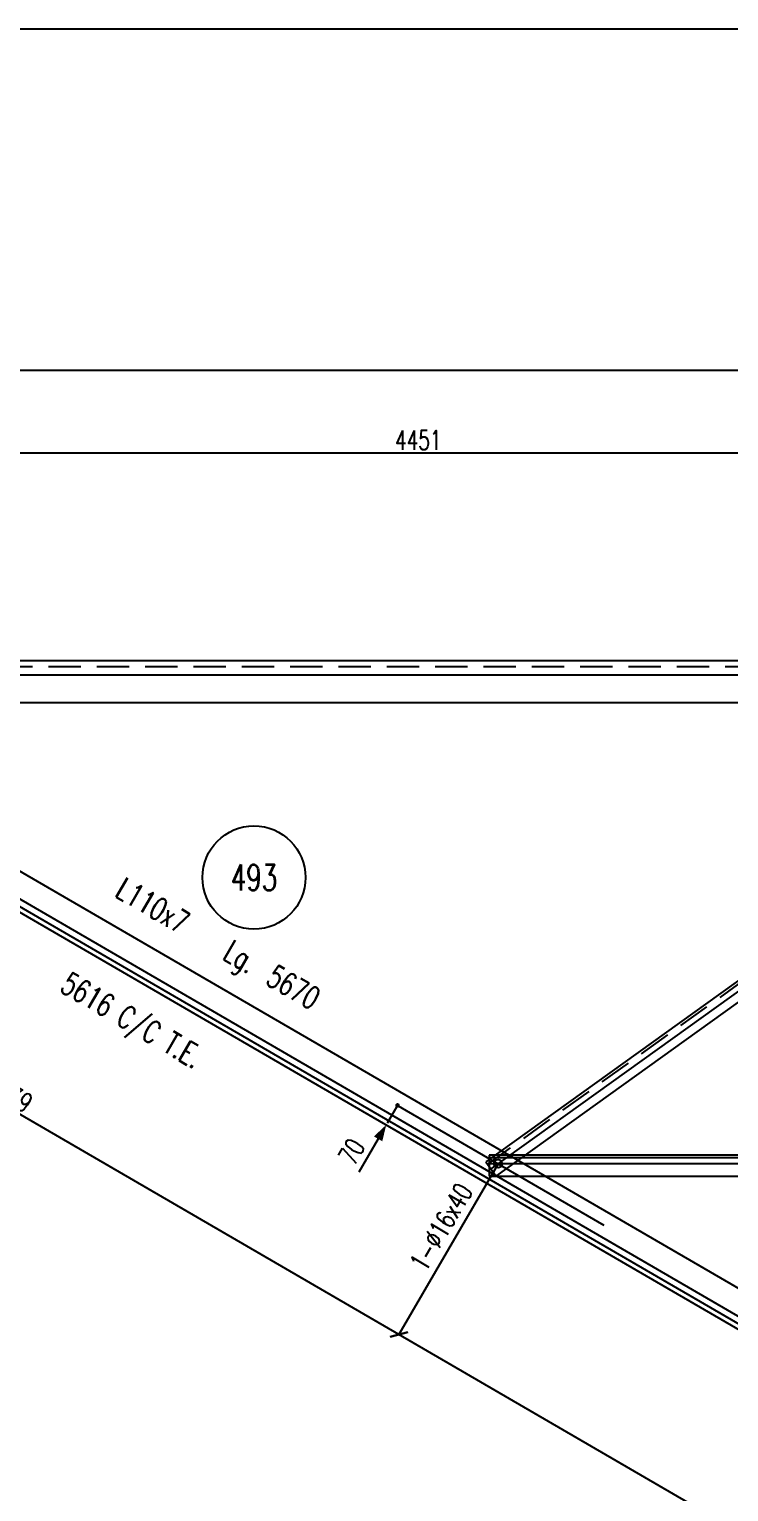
# Model space of a CAD drawing. Extents: x 142141 to 158361, y -163675 to -152195.
# Drawn here: x 149891 to 152061, y -156733 to -152195 of the extents above; entities that cross this region are included whole.
import ezdxf
from ezdxf.enums import TextEntityAlignment as Align

# ---------------------------------------------------------------- set-up
doc = ezdxf.new("R2010")
doc.units = 0
doc.header["$LTSCALE"] = 200
doc.header["$MEASUREMENT"] = 0
doc.linetypes.add('DASHED', pattern=[0.75, 0.5, -0.25])
doc.layers.get('0').update_dxf_attribs({"linetype": 'CONTINUOUS'})
doc.layers.get('DEFPOINTS').update_dxf_attribs({"linetype": 'CONTINUOUS'})
for name, color, linetype in [('ASSI', 3, 'CONTINUOUS'), ('BOLLINI_1', 7, 'CONTINUOUS'), ('FORI', 2, 'CONTINUOUS'), ('LINEA_ANG', 2, 'CONTINUOUS'), ('LS', 7, 'CONTINUOUS'), ('QT_MAL', 7, 'CONTINUOUS'), ('QT_MPR', 7, 'CONTINUOUS'), ('TRAT-Y', 7, 'DASHED')]:
    doc.layers.add(name, color=color, linetype=linetype)
doc.styles.add('QUOTE', font='ROMANS8.SHX', dxfattribs={"width": 0.7})
doc.styles.add('RQL', font='ROMANS8.SHX', dxfattribs={"width": 0.7})
doc.styles.add('RS', font='ROMANS8.shx', dxfattribs={"width": 0.7})
doc.styles.get("Standard").update_dxf_attribs({"font": 'ROMANS8.SHX', "width": 0.7})
doc.dimstyles.new('FRECCE1', dxfattribs={"dimtxt": 60, "dimasz": 6.6667, "dimexe": 0, "dimexo": 0, "dimgap": 1, "dimtad": 1, "dimzin": 0, "dimdsep": 46, "dimtxsty": 'RS', "dimblk1": 'QUOTP', "dimblk2": 'QUOTF', "dimsah": 1, "dimcen": 0, "dimclrd": 2, "dimclre": 2, "dimclrt": 7, "dimadec": 0, "dimazin": 0, "dimtfac": 1, "dimtix": 1, "dimtmove": 2, "dimatfit": 3, "dimldrblk": 'QUOTP', "dimfxl": 1, "dimtolj": 1, "dimtzin": 0, "dimarcsym": 0})
doc.dimstyles.new('TRATTO', dxfattribs={"dimscale": 0, "dimtxt": 60, "dimasz": 40, "dimexe": 0, "dimexo": 0, "dimgap": 10, "dimtad": 1, "dimrnd": 0.5, "dimdsep": 46, "dimtxsty": 'RS', "dimblk1": 'OBLIQUE', "dimblk2": 'OBLIQUE', "dimsah": 1, "dimcen": 0.09, "dimclrd": 2, "dimclre": 2, "dimclrt": 7, "dimadec": 0, "dimazin": 0, "dimtfac": 1, "dimtix": 1, "dimtmove": 2, "dimatfit": 3, "dimfxl": 1, "dimtolj": 1, "dimtzin": 0, "dimarcsym": 0})

# ---------------------------------------------------------------- blocks, each defined once
blk = doc.blocks.new('_OBLIQUE')
at = {"color": 0, "linetype": 'ByBlock'}
blk.add_line((-0.5, -0.5), (0.5, 0.5), dxfattribs=at)
blk = doc.blocks.new('*D32')
at = {"layer": 'DEFPOINTS', "color": 0, "transparency": 16777216}
for p in [(153323.6, -153253), (144009.1, -154199.5), (153323.6, -154199.5)]:
    blk.add_point(p, dxfattribs=at)
at = {"layer": 'LS', "color": 2, "lineweight": -2, "transparency": 16777216}
for p, q in [((144009.1, -154199.5), (144009.1, -153253)), ((144009.1, -153253), (153323.6, -153253)), ((153323.6, -154199.5), (153323.6, -153253))]:
    blk.add_line(p, q, dxfattribs=at)
at = {"layer": 'LS', "color": 2, "lineweight": -2, "transparency": 16777216, "xscale": 40, "yscale": 40, "zscale": 40, "rotation": 180}
blk.add_blockref('_OBLIQUE', (144009.1, -153253), dxfattribs=at)
at = {"layer": 'LS', "color": 2, "lineweight": -2, "transparency": 16777216, "xscale": 40, "yscale": 40, "zscale": 40}
blk.add_blockref('_OBLIQUE', (153323.6, -153253), dxfattribs=at)
at = {"layer": 'LS', "color": 7, "transparency": 16777216, "insert": (148666.4, -153213), "char_height": 60, "attachment_point": 5, "style": 'RS'}
blk.add_mtext('\\A1;9315', dxfattribs=at)
blk = doc.blocks.new('ASSE98')
blk.add_line((0, 0), (1, 0))
at = {"color": 7, "style": 'QUOTE', "width": 0.5, "flags": 1}
for tag, p in [('TI', (1.38308, 6.82731)), ('DI_S', (1.38308, 6.42178)), ('D_S', (1.38308, 6.02092)), ('E_S', (1.38308, 5.68065)), ('NFORI', (1.36454, 5.29792)), ('ALAR', (1.36349, 4.93246)), ('FAM', (1.3775, 4.54645)), ('ALA', (1.38308, 4.19257)), ('DISP2', (1.38308, 3.84971)), ('DISP1', (1.38308, 3.50686)), ('PINZAF', (1.38308, 3.164)), ('PINZAI', (1.38308, 2.82114)), ('TRP', (1.38308, 2.47829)), ('NP', (1.38308, 2.13543)), ('SV', (1.38308, 1.79257)), ('PESO', (1.38308, 1.44971)), ('QUA', (1.38308, 1.10686)), ('LUN', (1.38308, 0.764)), ('PROF', (1.38308, 0.42114)), ('POS', (1.38308, 0.07829))]:
    blk.add_attdef(tag, p, '', height=0.2, dxfattribs=at)
at = {"color": 7, "flags": 1}
for tag, p in [('LAV1', (3.07431, 6.82847)), ('LAV2', (3.07431, 6.49513)), ('LAV3', (3.07431, 6.1618)), ('LAV4', (3.07431, 5.82847)), ('LAV5', (3.07431, 5.49513)), ('LAV6', (3.07431, 5.1618)), ('LAV7', (3.07431, 4.82847)), ('LAV8', (3.07431, 4.49513)), ('LAV9', (3.07431, 4.1618)), ('LAV10', (3.07431, 3.82847))]:
    blk.add_attdef(tag, p, '', height=0.2, dxfattribs=at)
blk = doc.blocks.new('*D49')
at = {"layer": 'DEFPOINTS', "color": 0, "transparency": 16777216}
for p in [(153323.6, -153509.9), (148872.6, -154199.5), (153323.6, -154199.5)]:
    blk.add_point(p, dxfattribs=at)
at = {"layer": 'QT_MPR', "color": 2, "lineweight": -2, "transparency": 16777216}
for p, q in [((148872.6, -154199.5), (148872.6, -153509.9)), ((148872.6, -153509.9), (153323.6, -153509.9)), ((153323.6, -154199.5), (153323.6, -153509.9))]:
    blk.add_line(p, q, dxfattribs=at)
at = {"layer": 'QT_MPR', "color": 2, "lineweight": -2, "transparency": 16777216, "xscale": 40, "yscale": 40, "zscale": 40, "rotation": 180}
blk.add_blockref('_OBLIQUE', (148872.6, -153509.9), dxfattribs=at)
at = {"layer": 'QT_MPR', "color": 2, "lineweight": -2, "transparency": 16777216, "xscale": 40, "yscale": 40, "zscale": 40}
blk.add_blockref('_OBLIQUE', (153323.6, -153509.9), dxfattribs=at)
at = {"layer": 'QT_MPR', "color": 7, "transparency": 16777216, "insert": (151098.1, -153469.9), "char_height": 60, "attachment_point": 5, "style": 'RS'}
blk.add_mtext('\\A1;4451', dxfattribs=at)
blk = doc.blocks.new('16')
blk.add_circle((0, 0), 1)
blk = doc.blocks.new('QUOTP')
at = {"layer": 'ASSI', "color": 2, "const_width": 1.07}
blk.add_lwpolyline([(-0.53, 0, 1), (0.53, 0, 1)], format="xyb", close=True, dxfattribs=at)
blk = doc.blocks.new('QUOTF')
at = {"layer": 'LS', "color": 2}
blk.add_line((7.5, 0), (25.5, 0), dxfattribs=at)
blk.add_solid([(7.5, 2.25), (0, 0), (7.5, -2.25)], dxfattribs=at)
blk = doc.blocks.new('*D52')
at = {"layer": 'DEFPOINTS', "color": 0, "transparency": 16777216}
for p in [(151033.6, -155534.2), (150998.5, -155594.7), (150998.5, -155594.7)]:
    blk.add_point(p, dxfattribs=at)
at = {"layer": 'QT_MAL', "color": 2, "lineweight": -2, "transparency": 16777216}
blk.add_line((151030.3, -155540), (151001.8, -155589), dxfattribs=at)
at = {"layer": 'QT_MAL', "color": 2, "lineweight": -2, "transparency": 16777216, "xscale": 6.6667, "yscale": 6.6667, "zscale": 6.6667}
for name, p, rotation in [('QUOTP', (151033.6, -155534.2), 59.86039848581849), ('QUOTF', (150998.5, -155594.7), 239.8603984858185)]:
    blk.add_blockref(name, p, dxfattribs=dict(at, rotation=rotation))
at = {"layer": 'QT_MAL', "color": 7, "transparency": 16777216, "insert": (150891.5, -155677.6), "char_height": 60, "attachment_point": 5, "rotation": 59.8604, "style": 'RS'}
blk.add_mtext('\\A1;70', dxfattribs=at)
blk = doc.blocks.new('*D139')
at = {"layer": 'DEFPOINTS', "color": 0, "transparency": 16777216}
for p in [(151345.4, -155715.2), (151037.8, -156245), (153729.4, -157139.9)]:
    blk.add_point(p, dxfattribs=at)
at = {"layer": 'QT_MPR', "color": 2, "lineweight": -2, "transparency": 16777216}
for p, q in [((151345.4, -155715.2), (151037.8, -156245)), ((153439.4, -157639.4), (151037.8, -156245)), ((153729.4, -157139.9), (153439.4, -157639.4))]:
    blk.add_line(p, q, dxfattribs=at)
at = {"layer": 'QT_MPR', "color": 2, "lineweight": -2, "transparency": 16777216, "xscale": 40, "yscale": 40, "zscale": 40}
for p, rotation in [((151037.8, -156245), 149.8603984858185), ((153439.4, -157639.4), 329.8603984858185)]:
    blk.add_blockref('_OBLIQUE', p, dxfattribs=dict(at, rotation=rotation))
at = {"layer": 'QT_MPR', "color": 7, "transparency": 16777216, "insert": (152258.7, -156907.6), "char_height": 60, "attachment_point": 5, "rotation": 329.8604, "style": 'RS'}
blk.add_mtext('\\A1;2777', dxfattribs=at)
blk = doc.blocks.new('*D140')
at = {"layer": 'DEFPOINTS', "color": 0, "transparency": 16777216}
for p in [(148872.6, -154320), (148582.6, -154819.5), (151345.4, -155715.2)]:
    blk.add_point(p, dxfattribs=at)
at = {"layer": 'QT_MPR', "color": 2, "lineweight": -2, "transparency": 16777216}
for p, q in [((148872.6, -154320), (148582.6, -154819.5)), ((151037.8, -156245), (148582.6, -154819.5)), ((151345.4, -155715.2), (151037.8, -156245))]:
    blk.add_line(p, q, dxfattribs=at)
at = {"layer": 'QT_MPR', "color": 2, "lineweight": -2, "transparency": 16777216, "xscale": 40, "yscale": 40, "zscale": 40}
for p, rotation in [((148582.6, -154819.5), 149.8603984858185), ((151037.8, -156245), 329.8603984858185)]:
    blk.add_blockref('_OBLIQUE', p, dxfattribs=dict(at, rotation=rotation))
at = {"layer": 'QT_MPR', "color": 7, "transparency": 16777216, "insert": (149830.3, -155497.7), "char_height": 60, "attachment_point": 5, "rotation": 329.8604, "style": 'RS'}
blk.add_mtext('\\A1;2839', dxfattribs=at)
blk = doc.blocks.new('bull')
at = {"style": 'RS', "width": 0.7, "flags": 1}
for tag, p in [('NN', (-12.25, 0)), ('DIAMETRO', (0, -4.86)), ('SERRAGGIO', (0, -9.71)), ('LUNGHEZZA', (0, -14.57)), ('NB', (0, -19.43)), ('TIPO', (0, -24.12)), ('EL', (-0.14, -29))]:
    blk.add_attdef(tag, p, '', height=3, dxfattribs=at)
at = {"style": 'RS', "width": 0.7}
blk.add_attdef('BULLONE', (0, 0), '', height=3, dxfattribs=at)
blk = doc.blocks.new('xxx')
blk.add_circle((0, 0), 8)
at = {"color": 3, "style": 'RQL', "width": 0.7}
blk.add_attdef('POS', text='', height=4, dxfattribs=at).set_placement((0, 0), align=Align.MIDDLE)
at = {"style": 'RQL', "width": 0.7, "flags": 1}
for tag, p in [('POS1', (-0.39, -5.42)), ('TIPO', (-0.39, -8.66))]:
    blk.add_attdef(tag, p, '', height=2, dxfattribs=at)

msp = doc.modelspace()

# ---------------------------------------------------------------- linework, layer by layer
at = {"layer": 'LINEA_ANG'}
for p, q in [((153350.644, -154154.536), (143981.644, -154154.536)), ((153790.35, -157088.514), (148886.908, -154241.558)), ((153327.476, -154258.164), (151307.607, -155709.128)), ((144071.644, -154284.536), (153260.644, -154284.536)), ((151339.695, -155753.798), (153359.564, -154302.833)), ((148831.676, -154336.687), (153735.118, -157183.643)), ((148839.208, -154323.715), (153742.65, -157170.67)), ((151307.607, -155709.128), (151339.695, -155753.798)), ((153551.979, -155688.222), (151317.979, -155688.222)), ((151317.979, -155688.222), (151317.979, -155753.222)), ((153551.979, -155697.222), (151317.979, -155697.222)), ((151317.979, -155753.222), (153551.979, -155753.222))]:
    msp.add_line(p, q, dxfattribs=at)
at = {"layer": 'LS', "color": 6}
msp.add_line((151028.09, -155530.989), (151673.366, -155905.639), dxfattribs=at)
at = {"layer": 'LS', "color": 8}
msp.add_lwpolyline([(142140.931, -152195.489), (142140.931, -163675.489), (154860.931, -163675.489), (154860.931, -162075.489), (158360.931, -162075.489), (158360.931, -152195.489), (142140.931, -152195.489)], close=True, dxfattribs=at)
at = {"layer": 'TRAT-Y'}
for p, q in [((153350.644, -154173.536), (143981.644, -154173.536)), ((153332.727, -154265.474), (151312.858, -155716.438))]:
    msp.add_line(p, q, dxfattribs=at)

# ---------------------------------------------------------------- block references
at = {"layer": 'ASSI', "xscale": 9369, "zscale": 9369, "rotation": 180}
msp.add_blockref('ASSE98', (153350.644, -154199.536), dxfattribs=at)
at = {"layer": 'ASSI'}
ref = msp.add_blockref('ASSE98', (148849.25, -154306.419), dxfattribs=dict(at, xscale=5670, rotation=329.8603984858185))
ref.add_attrib('PROF', 'L110x7', (150152.937, -154884.113), dxfattribs={"layer": '0', "color": 2, "height": 70, "rotation": 329.860398, "style": 'QUOTE', "width": 0.7})
ref.add_attrib('LUN', '5670', (150620.623, -155155.653), dxfattribs={"layer": '0', "color": 2, "height": 70, "rotation": 329.860398, "style": 'QUOTE', "width": 0.7})
ref.add_attrib('PESO', '5616 C/C T.E.', (149982.22, -155178.146), dxfattribs={"layer": '0', "color": 2, "height": 70, "rotation": 329.860398, "style": 'QUOTE', "width": 0.7})
ref.add_attrib('SV', 'Lg.', (150487.328, -155078.262), dxfattribs={"layer": '0', "color": 2, "height": 70, "rotation": 329.860398, "style": 'QUOTE', "width": 0.7})
at = {"layer": 'ASSI', "xscale": 2487, "rotation": 215.6914127964166}
msp.add_blockref('ASSE98', (153343.229, -154280.093), dxfattribs=at)
at = {"layer": 'ASSI'}
ref = msp.add_blockref('ASSE98', (153551.979, -155715.222), dxfattribs=dict(at, xscale=2234, zscale=2234, rotation=180.0000000009748))
ref.add_attrib('PROF', 'L65x4', (152143.655, -155630.165), dxfattribs={"layer": '0', "color": 2, "height": 70, "style": 'QUOTE', "width": 0.7})
ref.add_attrib('LUN', '2234', (152648.521, -155630.165), dxfattribs={"layer": '0', "color": 2, "height": 70, "style": 'QUOTE', "width": 0.7})
ref.add_attrib('PESO', '2179.5 C/C T.', (152150.975, -155867.62), dxfattribs={"layer": '0', "color": 2, "height": 70, "style": 'QUOTE', "width": 0.7})
ref.add_attrib('SV', 'Lg.', (152494.388, -155630.165), dxfattribs={"layer": '0', "color": 2, "height": 70, "style": 'QUOTE', "width": 0.7})
at = {"layer": 'BOLLINI_1', "xscale": 20, "yscale": 20, "zscale": 20}
msp.add_blockref('xxx', (150588.253, -154827.142), dxfattribs=at).add_auto_attribs({'POS': '493'})
at = {"layer": 'FORI', "xscale": 13, "yscale": 13, "zscale": 13}
msp.add_blockref('16', (151345.403, -155715.222), dxfattribs=at)
at = {"layer": 'LS', "color": 7, "xscale": 20, "yscale": 20, "zscale": 20, "rotation": 59.40237576899292}
msp.add_blockref('bull', (151120.275, -156052.843), dxfattribs=at).add_auto_attribs({'BULLONE': '1-%%c16x40                '})

# ---------------------------------------------------------------- dimensions: what is measured, and where the dimension line sits
at = {"layer": 'LS'}
dim = msp.add_linear_dim(base=(153323.644, -153253.005), p1=(144009.108, -154199.536), p2=(153323.644, -154199.536), text='9315', dimstyle='TRATTO', override={"dimscale": 1}, dxfattribs=at)
dim.commit()
dim.dimension.update_dxf_attribs({"geometry": '*D32', "text_midpoint": (148666.376, -153213.005)})
at = {"layer": 'QT_MAL'}
dim = msp.add_linear_dim(base=(150998.459, -155594.729), p1=(151033.607, -155534.193), p2=(150998.459, -155594.729), angle=59.860398, text='70', dimstyle='FRECCE1', dxfattribs=at)
dim.commit()
dim.dimension.update_dxf_attribs({"geometry": '*D52', "text_midpoint": (150891.504, -155677.593), "dimtype": 160})
at = {"layer": 'QT_MPR'}
dim = msp.add_linear_dim(base=(153323.644, -153509.887), p1=(148872.6, -154199.536), p2=(153323.644, -154199.536), text='4451', dimstyle='TRATTO', override={"dimscale": 1}, dxfattribs=at)
dim.commit()
dim.dimension.update_dxf_attribs({"geometry": '*D49', "text_midpoint": (151098.122, -153469.887), "dimtype": 160})
at = {"layer": 'QT_MPR', "color": 6}
for base, p1, p2, text, picture, middle in [((148582.554, -154819.534), (151345.403, -155715.222), (148872.6, -154319.976), '2839', '*D140', (149830.253, -155497.699)), ((151037.784, -156245.049), (153729.413, -157139.859), (151345.403, -155715.222), '2777', '*D139', (152258.66, -156907.641))]:
    dim = msp.add_linear_dim(base=base, p1=p1, p2=p2, angle=329.860398, text=text, dimstyle='TRATTO', override={"dimscale": 1}, dxfattribs=at)
    dim.commit()
    dim.dimension.update_dxf_attribs({"geometry": picture, "text_midpoint": middle, "dimtype": 160})

doc.saveas('drawing.dxf')
